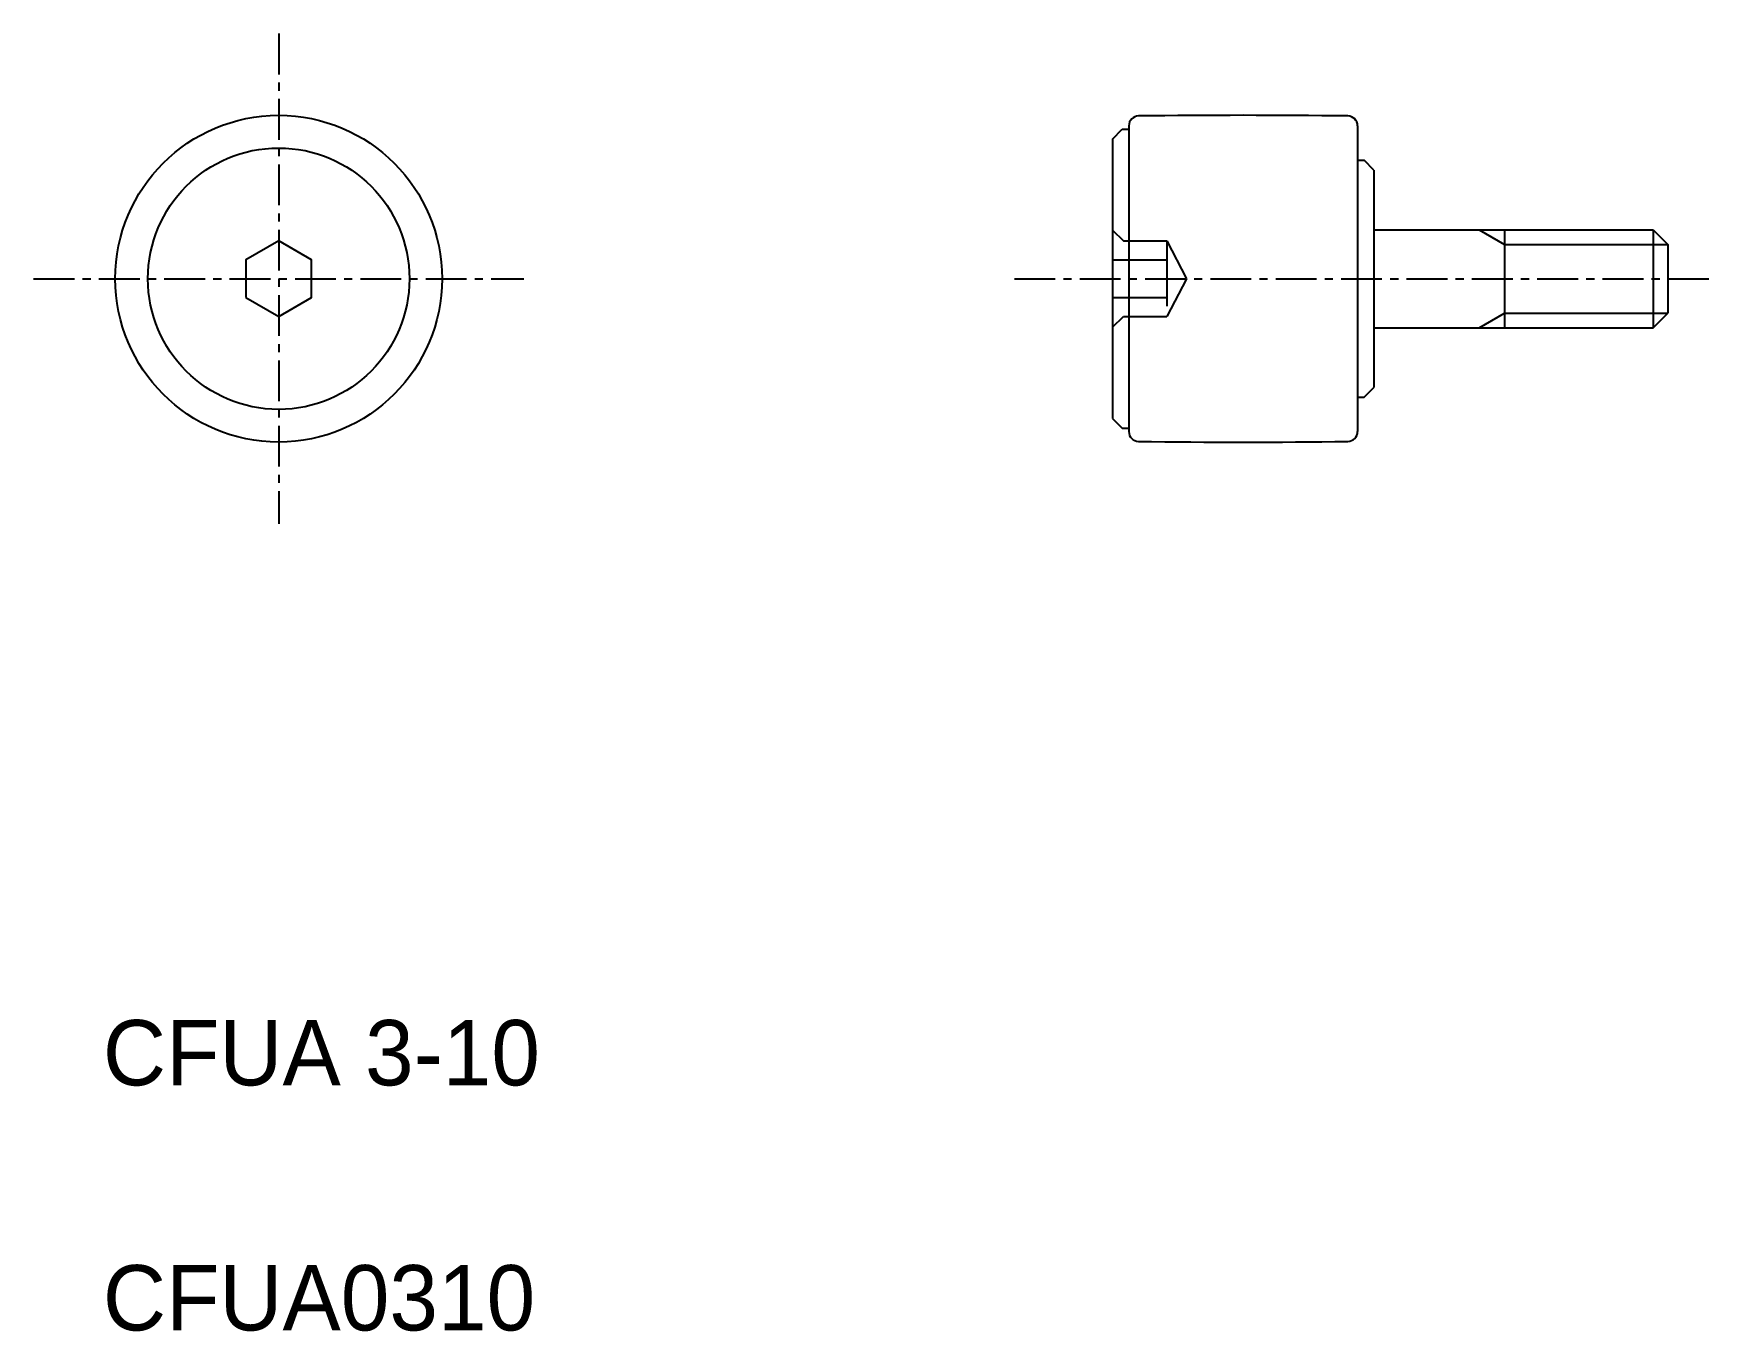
# Model space of a CAD drawing. Extents: x 157.4 to 208.8, y 106.8 to 146.5.
import ezdxf

# ---------------------------------------------------------------- set-up
doc = ezdxf.new("R2010")
doc.units = 0
doc.linetypes.add('CENTER', pattern=[2, 1.25, -0.25, 0.25, -0.25])
doc.linetypes.add('DASHED', pattern=[3.5, 2, -1.5])
doc.layers.get('0').update_dxf_attribs({"linetype": 'CONTINUOUS'})
doc.layers.add('CENTER', color=1, linetype='CENTER')

msp = doc.modelspace()

# ---------------------------------------------------------------- linework, layer by layer
for p, q in [((190.409, 143.309), (190.709, 143.609)), ((190.709, 143.609), (190.909, 143.609)), ((190.909, 143.714), (190.909, 134.355)), ((197.909, 143.714), (197.909, 134.355)), ((190.409, 143.309), (190.409, 134.759)), ((197.909, 142.659), (198.109, 142.659)), ((198.409, 142.359), (198.109, 142.659)), ((198.409, 142.359), (198.409, 135.709)), ((198.409, 140.534), (206.959, 140.534)), ((200.546, 140.534), (200.546, 140.535)), ((202.409, 140.534), (202.409, 137.534)), ((202.684, 140.534), (202.684, 140.534)), ((206.959, 140.534), (206.959, 137.534)), ((206.959, 140.534), (207.409, 140.084)), ((207.409, 140.084), (207.409, 137.984)), ((206.959, 137.534), (207.409, 137.984)), ((198.409, 137.534), (206.959, 137.534)), ((197.909, 135.409), (198.109, 135.409)), ((198.109, 135.409), (198.409, 135.709)), ((190.409, 134.759), (190.709, 134.459)), ((190.709, 134.459), (190.909, 134.459))]:
    msp.add_line(p, q)
at = {"color": 3, "linetype": 'DASHED'}
for p, q in [((190.409, 140.522), (190.742, 140.189)), ((190.742, 140.189), (192.076, 140.189)), ((192.076, 140.189), (192.672, 139.034)), ((192.076, 140.189), (192.076, 137.88)), ((190.409, 139.612), (192.076, 139.612)), ((192.672, 139.034), (192.076, 137.88)), ((190.409, 138.457), (192.076, 138.457)), ((190.409, 137.546), (190.742, 137.88)), ((190.742, 137.88), (192.076, 137.88))]:
    msp.add_line(p, q, dxfattribs=at)
at = {"color": 3}
for p, q in [((201.629, 140.534), (202.409, 140.084)), ((202.409, 140.084), (207.409, 140.084)), ((201.629, 137.534), (202.409, 137.984)), ((202.409, 137.984), (207.409, 137.984))]:
    msp.add_line(p, q, dxfattribs=at)
msp.add_lwpolyline([(163.889, 138.457), (164.889, 137.88), (165.889, 138.457), (165.889, 139.612), (164.889, 140.189), (163.889, 139.612)], close=True)
for radius in [5, 4]:
    msp.add_circle((164.889, 139.034), radius)
for centre, radius, start, end in [((194.409, -105.966), 250, 89.26571, 90.73429), ((191.209, 143.714), 0.3, 90.7343, 180), ((197.609, 143.714), 0.3, 0, 89.2657), ((191.209, 134.355), 0.3, 180, 269.2657), ((197.609, 134.355), 0.3, 270.7343, 360), ((194.409, 384.034), 250, 269.26571, 270.73429)]:
    msp.add_arc(centre, radius, start, end)
at = {"layer": 'CENTER', "color": 1, "linetype": 'CENTER'}
for p, q in [((164.889, 146.534), (164.889, 131.534)), ((157.389, 139.034), (172.389, 139.034)), ((187.407, 139.034), (208.83, 139.034))]:
    msp.add_line(p, q, dxfattribs=at)

# ---------------------------------------------------------------- texts
for s, p in [('CFUA 3-10', (159.51, 114.348)), ('CFUA0310', (159.51, 106.848))]:
    msp.add_text(s, height=2).set_placement(p)

doc.saveas('drawing.dxf')
